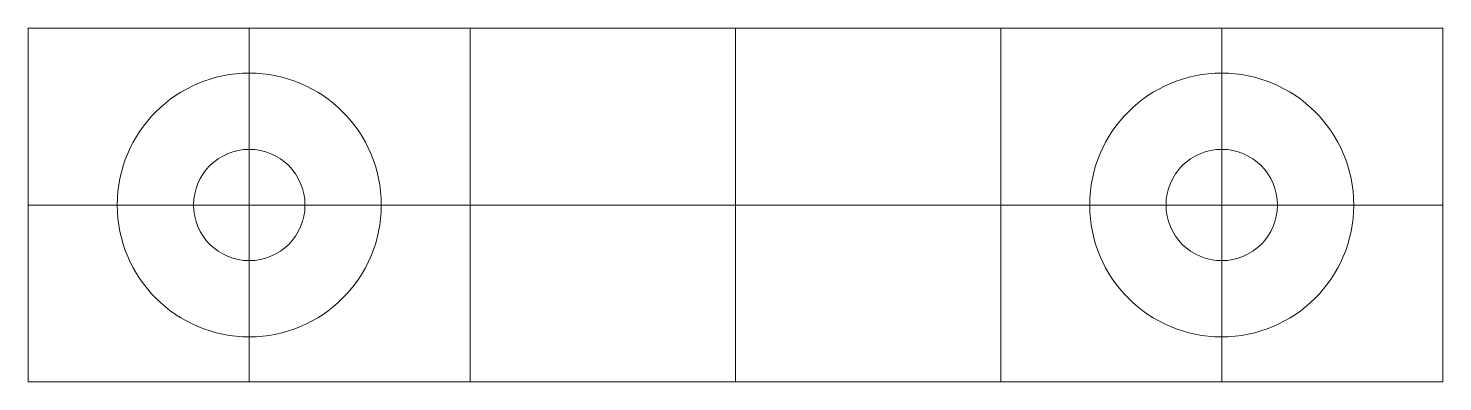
# Model space of a CAD drawing. Header units: millimetres. Extents: x 4.1 to 54.9, y -26.4 to -13.6.
import ezdxf

# ---------------------------------------------------------------- set-up
doc = ezdxf.new("R2010")
doc.units = ezdxf.units.MM
doc.layers.get('0').update_dxf_attribs({"linetype": 'CONTINUOUS', "lineweight": 0})
doc.layers.add('Drawings', color=2, linetype='CONTINUOUS', lineweight=0)
doc.layers.add('Rails', color=3, linetype='CONTINUOUS', lineweight=0)

msp = doc.modelspace()

# ---------------------------------------------------------------- linework, layer by layer
for p, q in [((4.0625, -26.35), (4.0625, -13.65)), ((4.0625, -13.65), (54.8625, -13.65)), ((54.8625, -26.35), (54.8625, -13.65)), ((4.0625, -26.35), (54.8625, -26.35))]:
    msp.add_line(p, q)
for centre in [(12, -20), (46.925, -20)]:
    msp.add_circle(centre, 2)
at = {"layer": 'Drawings'}
for p, q in [((12, -26.35), (12, -13.65)), ((29.4625, -26.35), (29.4625, -13.65)), ((46.925, -26.35), (46.925, -13.65)), ((4.0625, -20), (54.8625, -20))]:
    msp.add_line(p, q, dxfattribs=at)
for centre in [(12, -20), (46.925, -20)]:
    msp.add_circle(centre, 4.74, dxfattribs=at)
at = {"layer": 'Rails'}
for p, q in [((19.9375, -26.35), (19.9375, -13.65)), ((38.9875, -26.35), (38.9875, -13.65))]:
    msp.add_line(p, q, dxfattribs=at)

doc.saveas('drawing.dxf')
